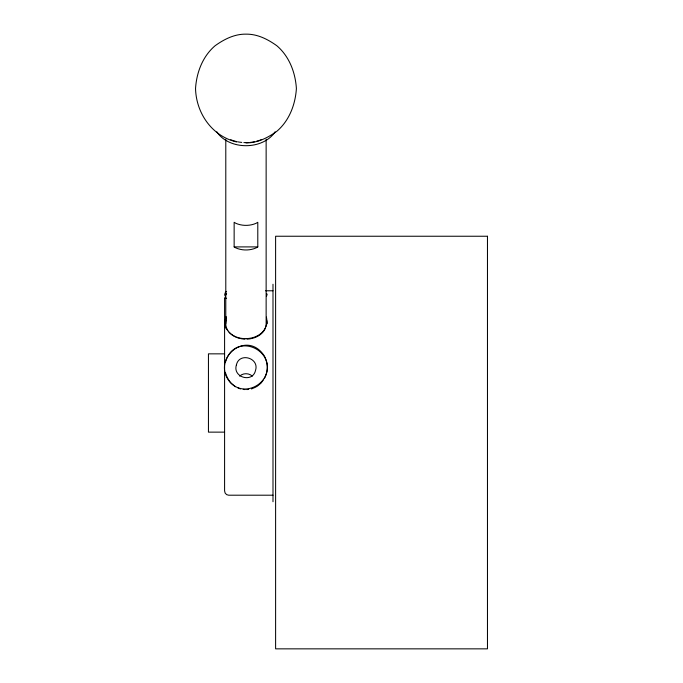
<?xml version="1.0" encoding="UTF-8"?>
<svg xmlns="http://www.w3.org/2000/svg" width="683" height="683" viewBox="0 0 683 683"><rect width="100%" height="100%" fill="white"/><g stroke="black" fill="none" stroke-linecap="round" stroke-linejoin="round"><path stroke-width="1.02" d="M225.125 320.549L226.235 316.613M224.587 295.133L225.125 292.956L226.602 291.359M266.421 296.542L267.147 294.262L266.421 293.485M225.51 361.956C234.815 330.299 279.304 350.533 264.304 378.689M225.125 295.995L226.602 293.673M224.784 298.462L225.51 296.934M260.94 383.257L263.186 380.218M239.639 376.137C243.037 372.909 248.894 372.909 252.292 376.137M256.552 386.766L260.206 383.846M257.79 246.904L256.048 247.92A20.123 15.291 0 0 1 235.883 247.92L234.141 246.904L234.141 222.299L235.883 223.315A20.123 15.291 0 0 0 256.048 223.315L257.79 222.299L257.79 246.904L234.141 246.904M251.446 388.969L255.707 387.133M246.879 389.592L248.706 389.344M245.965 142.884C257.44 143.071 267.745 137.795 276.846 131.281C289.302 120.643 295.363 104.576 296.396 88.517C295.363 72.458 289.302 56.39 276.846 45.752C267.745 39.238 257.44 33.971 245.965 34.15C234.491 33.971 224.178 39.238 215.085 45.752C202.629 56.39 196.567 72.458 195.534 88.517C196.166 113.241 212.097 136.335 236.736 141.962M226.602 298.206L225.51 298.249L225.125 297.438M265.602 290.779L272.995 290.779M224.587 353.845L208.443 353.845L208.443 432.134L224.587 432.134M272.995 495.201L228.617 495.201L226.602 494.62L225.125 493.032L224.587 490.855L224.587 298.462M243.225 389.344L245.052 389.592M237.932 387.867L240.484 388.969M231.716 383.846L235.379 386.766M230.991 383.257C209.425 360.103 246.315 328.318 264.304 355.894C279.048 384.392 235.174 404.618 225.51 372.901M266.421 317.091C271.202 340.356 233.808 346.648 225.51 326.696L225.125 324.476M272.995 284.256L272.995 501.723M266.139 139.264L266.139 323.793A20.2 15.35 0 0 1 265.772 326.798M225.791 139.264L225.791 323.793M275.07 131.828A32.323 24.571 0 0 1 245.965 145.701A32.323 24.571 0 0 1 216.861 131.828M265.474 327.78A20.2 15.35 0 0 1 252.181 338.401M251.182 338.623A20.2 15.35 0 0 1 247.015 339.127M244.915 339.127A20.2 15.35 0 0 1 240.749 338.623M239.742 338.401A20.2 15.35 0 0 1 236.813 337.479M235.883 337.103A20.2 15.35 0 0 1 231.699 334.67M230.974 334.089A20.2 15.35 0 0 1 229.036 332.169M227.857 330.606A20.2 15.35 0 0 1 226.457 319.806M225.475 327.977A21.216 16.119 0 0 1 226.167 318.005M266.447 319.61A21.216 16.119 0 0 1 267.181 323.793M261.171 139.733A32.323 24.571 0 0 1 256.321 141.33M254.307 141.791A32.323 24.571 0 0 1 250.174 142.414M248.066 142.568A32.323 24.571 0 0 1 243.865 142.568M241.756 142.414A32.323 24.571 0 0 1 237.624 141.791M236.617 141.577A32.323 24.571 0 0 1 230.76 139.733M236.386 364.987C232.382 377.434 252.795 383.359 255.544 370.34C259.549 357.892 239.135 351.967 236.386 364.987M487.466 236.241L275.608 236.241L275.608 648.85L487.466 648.85L487.466 236.241"/></g></svg>
